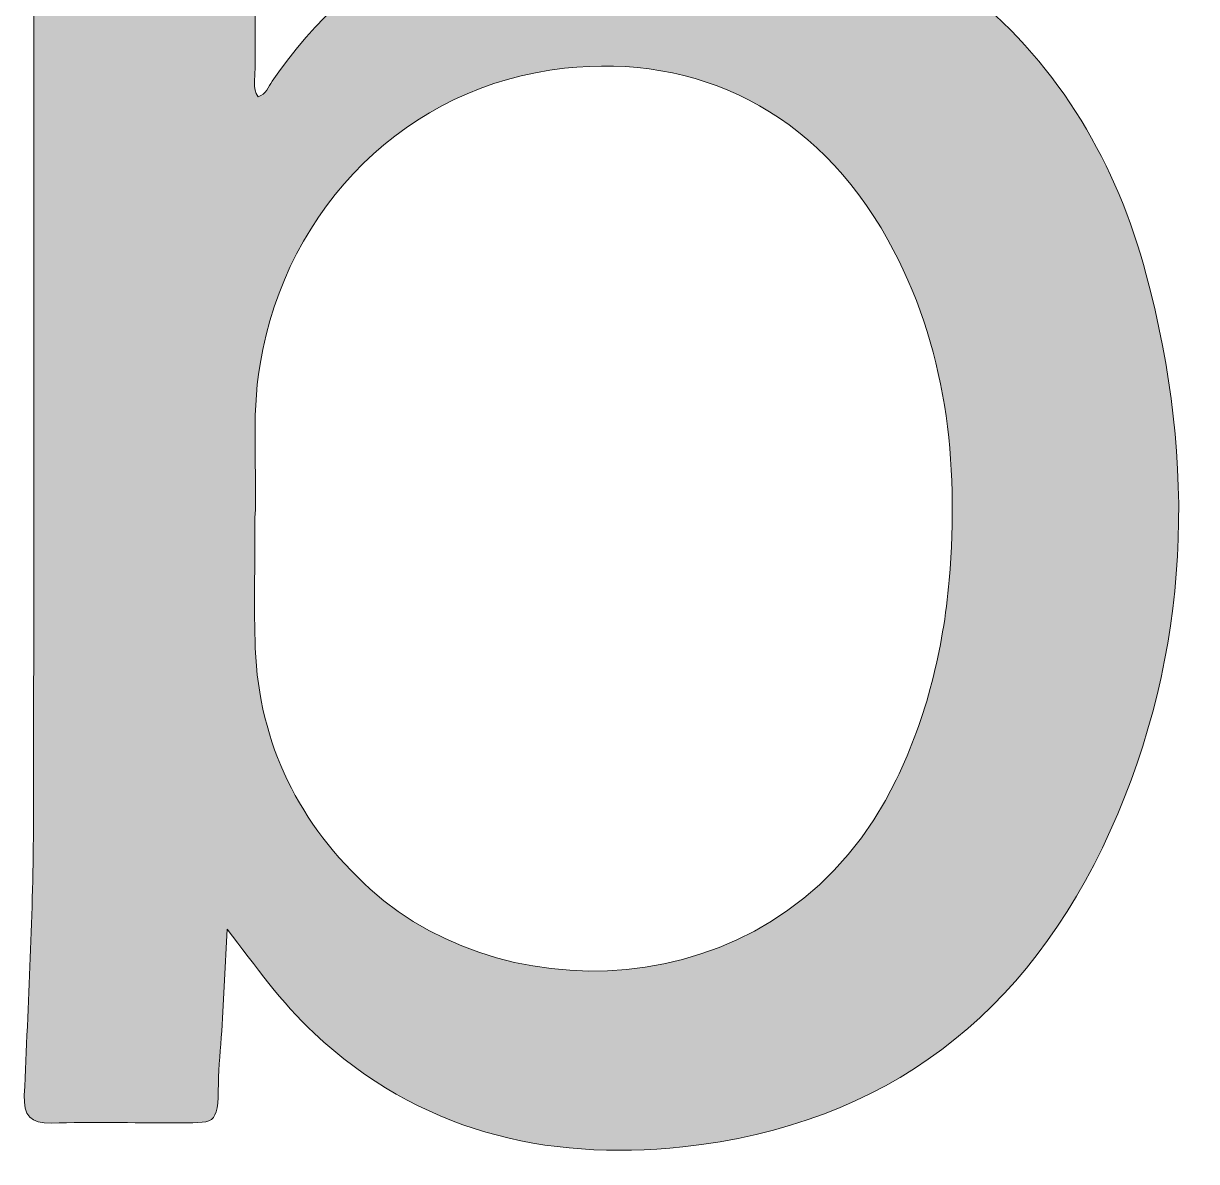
# Model space of a CAD drawing. Extents: x 495 to 1403, y -1247 to -663.
# Drawn here: x 1138.7 to 1252.1, y -1169.5 to -1059.5 of the extents above; entities that cross this region are included whole.
import ezdxf

# ---------------------------------------------------------------- set-up
doc = ezdxf.new("R2010")
doc.units = 0
doc.header["$MEASUREMENT"] = 0
doc.layers.add('katman 1', color=7, linetype='Continuous')

# ---------------------------------------------------------------- blocks, each defined once
blk = doc.blocks.new('block 3')
at = {"layer": 'katman 1', "true_color": 0xffffff}
h = blk.add_hatch(color=7, dxfattribs=at)
h.dxf.hatch_style = 2
edge = h.paths.add_edge_path()
edge.add_spline(control_points=[(1158.42, -1147.07), (1158.24, -1150.35), (1158.07, -1153.63), (1157.88, -1156.91), (1157.78, -1158.6), (1157.57, -1160.29), (1157.56, -1161.97), (1157.54, -1166.19), (1157.23, -1165.75), (1153.19, -1165.77), (1149.26, -1165.79), (1145.34, -1165.7), (1141.42, -1165.8), (1139.39, -1165.86), (1138.72, -1165.11), (1138.8, -1163.1), (1139.17, -1154.27), (1139.67, -1145.43), (1139.68, -1136.6), (1139.77, -1090.58), (1139.72, -1044.56), (1139.72, -998.53), (1139.73, -994.74), (1139.73, -994.74), (1143.52, -994.74), (1148.21, -994.73), (1152.9, -994.73), (1157.6, -994.74), (1161.08, -994.74), (1161.09, -994.75), (1161.09, -998.16), (1161.1, -1020.09), (1161.09, -1042.03), (1161.11, -1063.96), (1161.11, -1064.84), (1160.83, -1065.78), (1161.4, -1066.63), (1162.2, -1066.39), (1162.39, -1065.66), (1162.76, -1065.12), (1171.1, -1052.96), (1182.99, -1047.36), (1197.39, -1046.47), (1209.64, -1045.72), (1220.75, -1048.79), (1230.3, -1056.66), (1238.97, -1063.8), (1244.41, -1073.11), (1247.27, -1083.83), (1252.12, -1102.09), (1251.61, -1120.2), (1243.79, -1137.56), (1235.8, -1155.3), (1222.1, -1166), (1202.45, -1168.1), (1189.1, -1169.52), (1176.91, -1166.55), (1166.81, -1157.11), (1163.64, -1154.15), (1161.16, -1150.66), (1158.42, -1147.07)], knot_values=[0, 0, 0, 0, 1, 1, 1, 2, 2, 2, 3, 3, 3, 4, 4, 4, 5, 5, 5, 6, 6, 6, 7, 7, 7, 8, 8, 8, 9, 9, 9, 10, 10, 10, 11, 11, 11, 12, 12, 12, 13, 13, 13, 14, 14, 14, 15, 15, 15, 16, 16, 16, 17, 17, 17, 18, 18, 18, 19, 19, 19, 20, 20, 20, 20], degree=3, periodic=1)
edge = h.paths.add_edge_path()
edge.add_spline(control_points=[(1161.1, -1107.33), (1161.1, -1112.21), (1160.98, -1116.06), (1161.13, -1119.9), (1161.5, -1129.24), (1165.38, -1136.96), (1172.25, -1143.2), (1185.86, -1155.56), (1212.57, -1154.46), (1223.09, -1132.64), (1226.04, -1126.52), (1227.63, -1120.07), (1228.21, -1113.34), (1229.18, -1101.85), (1227.99, -1090.71), (1222.29, -1080.45), (1215.36, -1067.97), (1203.84, -1062.46), (1191.02, -1063.87), (1175.82, -1065.53), (1164.14, -1077.21), (1161.59, -1092.46), (1160.7, -1097.75), (1161.35, -1103.06), (1161.1, -1107.33)], knot_values=[0, 0, 0, 0, 1, 1, 1, 2, 2, 2, 3, 3, 3, 4, 4, 4, 5, 5, 5, 6, 6, 6, 7, 7, 7, 8, 8, 8, 8], degree=3, periodic=1)
at = {"layer": 'katman 1', "lineweight": 0}
for points, knots in [([(1158.42, -1147.07), (1158.24, -1150.35), (1158.07, -1153.63), (1157.88, -1156.91), (1157.78, -1158.6), (1157.57, -1160.29), (1157.56, -1161.97), (1157.54, -1166.19), (1157.23, -1165.75), (1153.19, -1165.77), (1149.26, -1165.79), (1145.34, -1165.7), (1141.42, -1165.8), (1139.39, -1165.86), (1138.72, -1165.11), (1138.8, -1163.1), (1139.17, -1154.27), (1139.67, -1145.43), (1139.68, -1136.6), (1139.77, -1090.58), (1139.72, -1044.56), (1139.72, -998.53), (1139.73, -994.74), (1139.73, -994.74), (1143.52, -994.74), (1148.21, -994.73), (1152.9, -994.73), (1157.6, -994.74), (1161.08, -994.74), (1161.09, -994.75), (1161.09, -998.16), (1161.1, -1020.09), (1161.09, -1042.03), (1161.11, -1063.96), (1161.11, -1064.84), (1160.83, -1065.78), (1161.4, -1066.63), (1162.2, -1066.39), (1162.39, -1065.66), (1162.76, -1065.12), (1171.1, -1052.96), (1182.99, -1047.36), (1197.39, -1046.47), (1209.64, -1045.72), (1220.75, -1048.79), (1230.3, -1056.66), (1238.97, -1063.8), (1244.41, -1073.11), (1247.27, -1083.83), (1252.12, -1102.09), (1251.61, -1120.2), (1243.79, -1137.56), (1235.8, -1155.3), (1222.1, -1166), (1202.45, -1168.1), (1189.1, -1169.52), (1176.91, -1166.55), (1166.81, -1157.11), (1163.64, -1154.15), (1161.16, -1150.66), (1158.42, -1147.07)], [0, 0, 0, 0, 1, 1, 1, 2, 2, 2, 3, 3, 3, 4, 4, 4, 5, 5, 5, 6, 6, 6, 7, 7, 7, 8, 8, 8, 9, 9, 9, 10, 10, 10, 11, 11, 11, 12, 12, 12, 13, 13, 13, 14, 14, 14, 15, 15, 15, 16, 16, 16, 17, 17, 17, 18, 18, 18, 19, 19, 19, 20, 20, 20, 20]), ([(1161.1, -1107.33), (1161.1, -1112.21), (1160.98, -1116.06), (1161.13, -1119.9), (1161.5, -1129.24), (1165.38, -1136.96), (1172.25, -1143.2), (1185.86, -1155.56), (1212.57, -1154.46), (1223.09, -1132.64), (1226.04, -1126.52), (1227.63, -1120.07), (1228.21, -1113.34), (1229.18, -1101.85), (1227.99, -1090.71), (1222.29, -1080.45), (1215.36, -1067.97), (1203.84, -1062.46), (1191.02, -1063.87), (1175.82, -1065.53), (1164.14, -1077.21), (1161.59, -1092.46), (1160.7, -1097.75), (1161.35, -1103.06), (1161.1, -1107.33)], [0, 0, 0, 0, 1, 1, 1, 2, 2, 2, 3, 3, 3, 4, 4, 4, 5, 5, 5, 6, 6, 6, 7, 7, 7, 8, 8, 8, 8])]:
    blk.add_open_spline(points, degree=3, knots=knots, dxfattribs=at)
blk = doc.blocks.new('block 2')
at = {"layer": 'katman 1'}
blk.add_blockref('block 3', (0, 0), dxfattribs=at)

msp = doc.modelspace()

# ---------------------------------------------------------------- block references
at = {"layer": 'katman 1'}
msp.add_blockref('block 2', (0, 0), dxfattribs=at)

doc.saveas('drawing.dxf')
